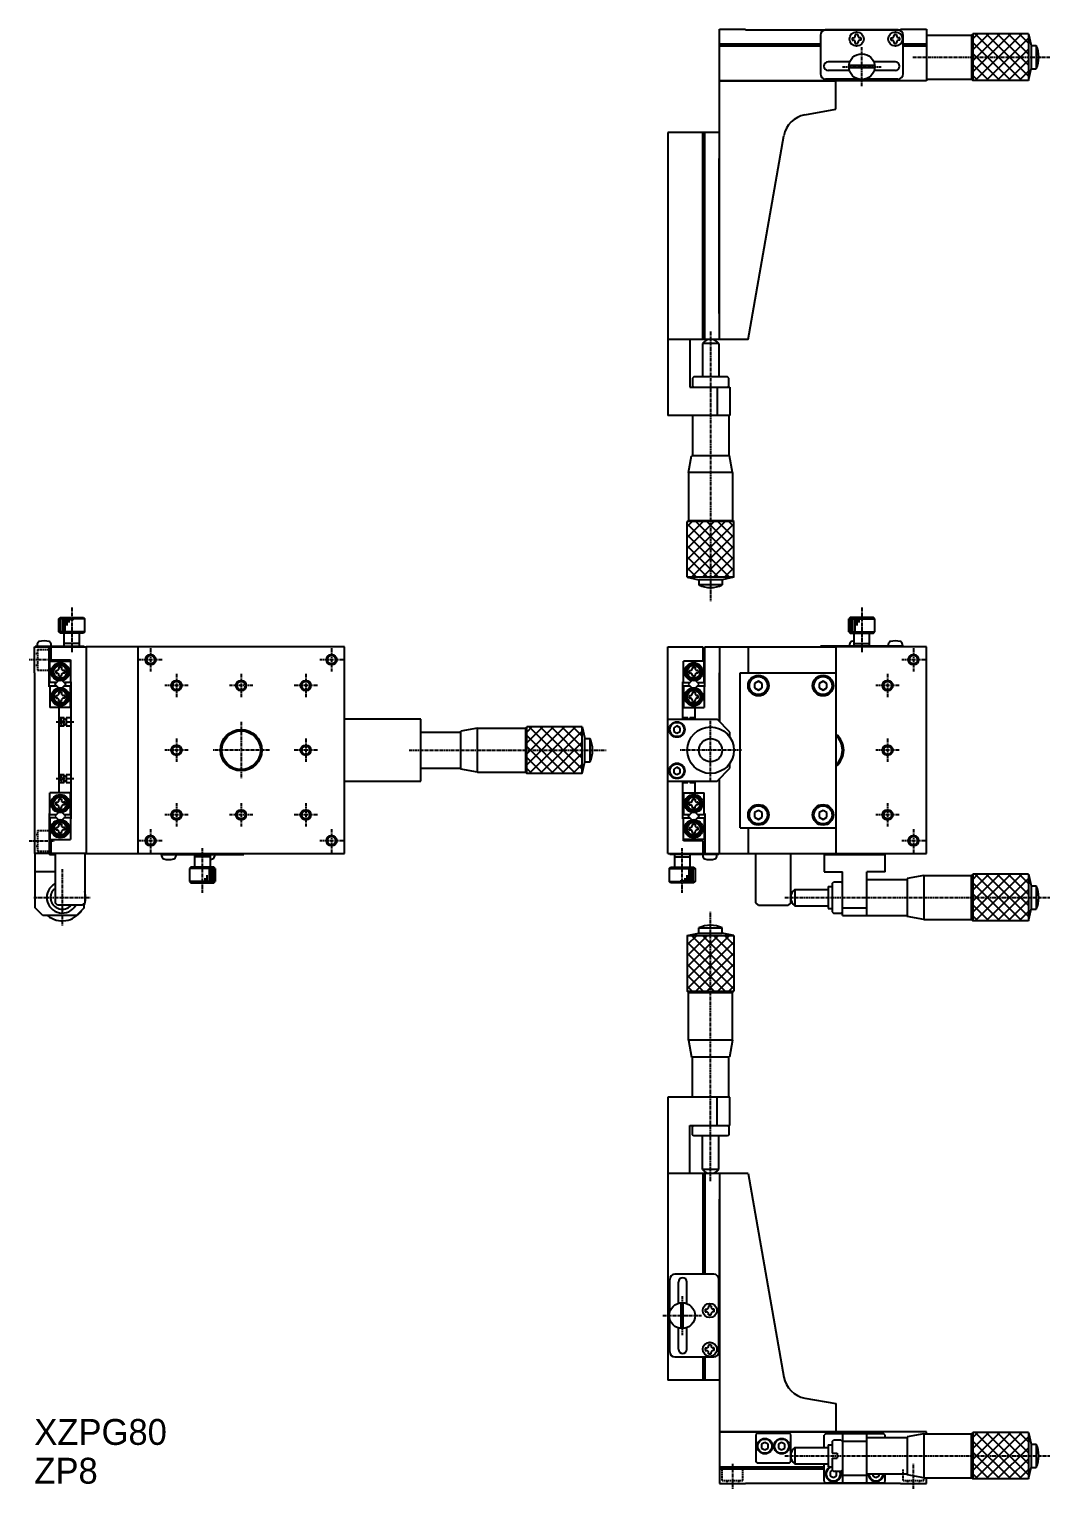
# Model space of a CAD drawing. Extents: x 13 to 654, y 7 to 571.
# Drawn here: x 13 to 408, y 7 to 571 of the extents above; entities that cross this region are included whole.
import ezdxf

# ---------------------------------------------------------------- set-up
doc = ezdxf.new("R2010")
doc.units = 0
doc.linetypes.add('CENTER', pattern=[2, 1.25, -0.25, 0.25, -0.25])
doc.linetypes.add('DASHED', pattern=[0.75, 0.5, -0.25])
doc.layers.get('0').update_dxf_attribs({"linetype": 'CONTINUOUS'})
doc.layers.add('CENTER', color=1, linetype='CENTER')

msp = doc.modelspace()

# ---------------------------------------------------------------- linework, layer by layer
at = {"color": 7, "linetype": 'CONTINUOUS'}
for p, q in [((280.3, 551.46), (280.3, 571.46)), ((280.3, 571.46), (290.3, 571.46)), ((290.3, 571.26), (290.3, 571.46)), ((290.3, 571.26), (350.3, 571.26)), ((349.3, 571.16), (321.3, 571.16)), ((350.3, 571.46), (360.3, 571.46)), ((350.3, 571.46), (350.3, 571.26)), ((360.3, 571.46), (360.3, 551.46)), ((280.3, 565.76), (319.3, 565.76)), ((280.3, 564.96), (319.3, 564.96)), ((319.3, 569.16), (319.3, 554.16)), ((331.55, 568.16), (331.55, 567.16)), ((331.55, 568.16), (332, 568.16)), ((331.55, 567.16), (332, 567.16)), ((333.8, 569.41), (332.8, 569.41)), ((332.8, 569.41), (332.8, 568.96)), ((332.8, 565.91), (332.8, 566.36)), ((332.8, 565.91), (333.8, 565.91)), ((333.8, 569.41), (333.8, 568.96)), ((333.8, 565.91), (333.8, 566.36)), ((335.05, 568.16), (334.6, 568.16)), ((335.05, 567.16), (334.6, 567.16)), ((335.05, 567.16), (335.05, 568.16)), ((346.55, 568.16), (346.55, 567.16)), ((346.55, 568.16), (347, 568.16)), ((346.55, 567.16), (347, 567.16)), ((348.8, 569.41), (347.8, 569.41)), ((347.8, 569.41), (347.8, 568.96)), ((347.8, 565.91), (347.8, 566.36)), ((347.8, 565.91), (348.8, 565.91)), ((348.8, 569.41), (348.8, 568.96)), ((348.8, 565.91), (348.8, 566.36)), ((350.05, 568.16), (349.6, 568.16)), ((350.05, 567.16), (349.6, 567.16)), ((350.05, 567.16), (350.05, 568.16)), ((351.3, 554.16), (351.3, 569.16)), ((351.3, 565.76), (360.3, 565.76)), ((351.3, 564.96), (360.3, 564.96)), ((360.3, 569.16), (377.8, 569.16)), ((377.8, 569.16), (378.3, 569.66)), ((377.8, 569.16), (377.8, 552.16)), ((378.3, 569.66), (378.3, 551.66)), ((399.8, 569.66), (378.3, 569.66)), ((399.8, 569.66), (399.8, 551.66)), ((399.8, 569.66), (400.8, 565.16)), ((400.8, 565.16), (400.8, 556.16)), ((400.8, 565.16), (402.8, 565.16)), ((402.8, 565.16), (402.8, 556.16)), ((330.65, 558.81), (322.3, 558.81)), ((330.51, 555.51), (322.3, 555.51)), ((340.28, 557.36), (330.31, 557.36)), ((340.28, 556.56), (330.31, 556.56)), ((348.3, 558.81), (339.94, 558.81)), ((348.3, 555.51), (340.08, 555.51)), ((399.8, 551.66), (400.8, 556.16)), ((400.8, 556.16), (402.8, 556.16)), ((360.3, 551.46), (280.3, 551.46)), ((280.3, 451.46), (280.3, 551.46)), ((280.3, 551.46), (325.3, 551.46)), ((333.9, 552.16), (321.3, 552.16)), ((325.3, 540.46), (325.3, 551.46)), ((349.3, 552.16), (336.7, 552.16)), ((360.3, 552.16), (377.8, 552.16)), ((377.8, 552.16), (378.3, 551.66)), ((399.8, 551.66), (378.3, 551.66)), ((313.3, 538.34), (325.3, 540.46)), ((260.3, 531.46), (260.3, 421.96)), ((280.3, 531.46), (260.3, 531.46)), ((273.8, 451.46), (273.8, 531.46)), ((274.6, 451.46), (274.6, 531.46)), ((291.3, 451.46), (305.19, 530.23)), ((280.3, 521.46), (280.1, 521.46)), ((280.1, 461.46), (280.1, 521.46)), ((280.1, 461.46), (280.3, 461.46)), ((291.3, 451.46), (260.3, 451.46)), ((268.8, 451.46), (268.8, 432.96)), ((279.97, 449.89), (273.62, 449.89)), ((273.62, 449.89), (273.62, 436.96)), ((279.97, 449.89), (279.97, 436.96)), ((270.3, 436.96), (269.8, 436.46)), ((269.8, 436.46), (269.8, 433.46)), ((283.3, 436.96), (270.3, 436.96)), ((283.8, 436.46), (283.3, 436.96)), ((283.8, 433.46), (283.8, 436.46)), ((268.8, 432.96), (284.3, 432.96)), ((270.3, 432.96), (269.8, 433.46)), ((279.3, 432.96), (279.3, 421.96)), ((283.8, 433.46), (283.3, 432.96)), ((284.3, 432.96), (284.3, 421.96)), ((284.3, 421.96), (260.3, 421.96)), ((269.8, 421.96), (269.8, 406.46)), ((283.8, 421.96), (283.8, 406.46)), ((268.3, 399.96), (269.44, 406.46)), ((284.15, 406.46), (269.44, 406.46)), ((285.3, 399.96), (284.15, 406.46)), ((268.3, 399.96), (268.3, 381.46)), ((285.3, 399.96), (268.3, 399.96)), ((285.3, 399.96), (285.3, 381.46)), ((268.29, 381.46), (267.79, 380.96)), ((285.79, 380.96), (267.79, 380.96)), ((267.79, 359.46), (267.79, 380.96)), ((268.3, 381.46), (285.3, 381.46)), ((285.29, 381.46), (285.79, 380.96)), ((285.79, 359.46), (285.79, 380.96)), ((285.79, 359.46), (267.79, 359.46)), ((267.79, 359.46), (272.29, 358.46)), ((281.29, 358.46), (272.29, 358.46)), ((272.29, 358.46), (272.29, 356.46)), ((281.29, 356.46), (272.29, 356.46)), ((285.79, 359.46), (281.29, 358.46)), ((281.29, 358.46), (281.29, 356.46)), ((24.66, 343.33), (25.16, 343.83)), ((29.26, 343.33), (24.66, 343.33)), ((24.66, 338.33), (24.66, 343.33)), ((25.16, 343.83), (29.26, 343.83)), ((29.26, 342.83), (29.26, 343.83)), ((30.06, 342.83), (29.26, 342.83)), ((30.06, 343.83), (30.06, 342.83)), ((30.06, 343.83), (34.16, 343.83)), ((34.66, 343.33), (30.06, 343.33)), ((34.16, 343.83), (34.66, 343.33)), ((34.66, 338.33), (34.66, 343.33)), ((330.8, 343.83), (330.3, 343.33)), ((330.3, 343.33), (340.3, 343.33)), ((330.3, 338.33), (330.3, 343.33)), ((339.8, 343.83), (330.8, 343.83)), ((340.3, 343.33), (339.8, 343.83)), ((340.3, 338.33), (340.3, 343.33)), ((16.29, 333.67), (16.21, 332.83)), ((21.71, 332.83), (21.64, 333.67)), ((34.66, 338.33), (24.66, 338.33)), ((25.16, 337.83), (24.66, 338.33)), ((34.16, 337.83), (25.16, 337.83)), ((26.66, 332.83), (26.66, 337.83)), ((32.66, 333.83), (26.66, 333.83)), ((32.66, 332.83), (32.66, 337.83)), ((34.66, 338.33), (34.16, 337.83)), ((330.3, 338.33), (340.3, 338.33)), ((330.3, 338.33), (330.8, 337.83)), ((330.55, 332.83), (330.62, 333.67)), ((330.8, 337.83), (339.8, 337.83)), ((332.3, 332.83), (332.3, 337.83)), ((332.3, 333.83), (338.3, 333.83)), ((338.3, 332.83), (338.3, 337.83)), ((339.8, 337.83), (340.3, 338.33)), ((345.55, 332.83), (345.62, 333.67)), ((350.97, 333.67), (351.05, 332.83)), ((15.16, 332.53), (35.16, 332.53)), ((15.16, 322.53), (15.16, 332.53)), ((15.46, 332.83), (15.46, 332.53)), ((15.46, 332.83), (34.46, 332.83)), ((20.86, 317.03), (20.86, 332.53)), ((21.66, 327.53), (21.66, 332.53)), ((21.66, 327.53), (29.16, 327.53)), ((29.16, 327.53), (29.16, 318.73)), ((34.46, 332.83), (34.46, 332.53)), ((135.16, 332.53), (35.16, 332.53)), ((35.16, 332.53), (35.16, 252.53)), ((35.16, 332.53), (35.16, 252.53)), ((55.16, 332.53), (55.16, 252.53)), ((135.16, 252.53), (135.16, 332.53)), ((260.3, 252.53), (260.3, 332.53)), ((260.3, 332.53), (273.8, 332.53)), ((273.8, 332.53), (273.8, 327.03)), ((274.6, 332.53), (325.3, 332.53)), ((274.6, 317.03), (274.6, 332.53)), ((280.3, 332.53), (280.3, 303.53)), ((291.3, 332.53), (291.3, 322.53)), ((351.3, 332.83), (319.3, 332.83)), ((319.3, 332.83), (319.3, 332.53)), ((360.3, 332.53), (325.3, 332.53)), ((325.3, 332.53), (325.3, 252.53)), ((351.3, 332.83), (351.3, 332.53)), ((360.3, 252.53), (360.3, 332.53)), ((15.36, 322.53), (15.16, 322.53)), ((15.36, 262.53), (15.36, 322.53)), ((21.16, 318.73), (21.16, 327.03)), ((21.16, 327.03), (29.16, 327.03)), ((23.41, 323.38), (23.41, 322.38)), ((23.41, 323.38), (23.86, 323.38)), ((23.41, 322.38), (23.86, 322.38)), ((25.66, 324.63), (24.66, 324.63)), ((24.66, 324.63), (24.66, 324.18)), ((25.66, 324.63), (25.66, 324.18)), ((26.91, 323.38), (26.46, 323.38)), ((26.91, 322.38), (26.46, 322.38)), ((26.91, 322.38), (26.91, 323.38)), ((274.3, 327.03), (266.3, 327.03)), ((266.3, 318.73), (266.3, 327.03)), ((268.55, 322.38), (268.55, 323.38)), ((268.55, 323.38), (269, 323.38)), ((268.55, 322.38), (269, 322.38)), ((269.8, 324.63), (270.8, 324.63)), ((269.8, 324.63), (269.8, 324.18)), ((270.8, 324.63), (270.8, 324.18)), ((272.05, 323.38), (271.6, 323.38)), ((272.05, 322.38), (271.6, 322.38)), ((272.05, 323.38), (272.05, 322.38)), ((274.3, 318.73), (274.3, 327.03)), ((280.1, 322.53), (280.1, 303.73)), ((280.1, 322.53), (280.3, 322.53)), ((288.3, 262.53), (288.3, 322.53)), ((288.3, 322.53), (325.3, 322.53)), ((21.16, 317.03), (20.86, 317.03)), ((23.74, 318.73), (21.16, 318.73)), ((23.74, 317.33), (21.16, 317.33)), ((21.16, 317.33), (21.16, 309.03)), ((23.04, 318.03), (24.46, 319.45)), ((24.46, 316.61), (23.04, 318.03)), ((24.66, 321.13), (24.66, 321.58)), ((24.66, 321.13), (25.66, 321.13)), ((25.66, 321.13), (25.66, 321.58)), ((25.86, 319.45), (27.28, 318.03)), ((27.28, 318.03), (25.86, 316.61)), ((29.16, 318.73), (26.58, 318.73)), ((29.16, 317.33), (26.58, 317.33)), ((29.46, 319.03), (29.16, 319.03)), ((29.16, 309.03), (29.16, 317.33)), ((29.46, 266.03), (29.46, 319.03)), ((266, 319.03), (266, 304.53)), ((266.3, 319.03), (266, 319.03)), ((266.3, 318.73), (268.88, 318.73)), ((268.88, 317.33), (266.3, 317.33)), ((266.3, 317.33), (266.3, 309.03)), ((269.6, 319.45), (268.18, 318.03)), ((268.18, 318.03), (269.6, 316.61)), ((269.8, 321.13), (269.8, 321.58)), ((270.8, 321.13), (269.8, 321.13)), ((270.8, 321.13), (270.8, 321.58)), ((272.42, 318.03), (271, 319.45)), ((271, 316.61), (272.42, 318.03)), ((271.72, 318.73), (274.3, 318.73)), ((274.3, 317.33), (271.72, 317.33)), ((274.3, 317.33), (274.3, 309.03)), ((274.3, 317.03), (274.6, 317.03)), ((295.3, 319.26), (293.8, 318.39)), ((293.8, 318.39), (293.8, 316.66)), ((293.8, 316.66), (295.3, 315.79)), ((296.8, 318.39), (295.3, 319.26)), ((295.3, 315.79), (296.8, 316.66)), ((296.8, 316.66), (296.8, 318.39)), ((320.3, 319.26), (318.8, 318.39)), ((318.8, 318.39), (318.8, 316.66)), ((318.8, 316.66), (320.3, 315.79)), ((321.8, 318.39), (320.3, 319.26)), ((320.3, 315.79), (321.8, 316.66)), ((321.8, 316.66), (321.8, 318.39)), ((23.41, 312.68), (23.41, 313.68)), ((23.41, 313.68), (23.86, 313.68)), ((23.41, 312.68), (23.86, 312.68)), ((24.66, 314.93), (25.66, 314.93)), ((24.66, 314.93), (24.66, 314.48)), ((24.66, 311.43), (24.66, 311.88)), ((25.66, 311.43), (24.66, 311.43)), ((25.66, 314.93), (25.66, 314.48)), ((25.66, 311.43), (25.66, 311.88)), ((26.91, 313.68), (26.46, 313.68)), ((26.91, 312.68), (26.46, 312.68)), ((26.91, 313.68), (26.91, 312.68)), ((268.55, 313.68), (268.55, 312.68)), ((268.55, 313.68), (269, 313.68)), ((268.55, 312.68), (269, 312.68)), ((270.8, 314.93), (269.8, 314.93)), ((269.8, 314.93), (269.8, 314.48)), ((269.8, 311.43), (269.8, 311.88)), ((269.8, 311.43), (270.8, 311.43)), ((270.8, 314.93), (270.8, 314.48)), ((270.8, 311.43), (270.8, 311.88)), ((272.05, 313.68), (271.6, 313.68)), ((272.05, 312.68), (271.6, 312.68)), ((272.05, 312.68), (272.05, 313.68)), ((29.16, 309.03), (21.16, 309.03)), ((24.66, 309.03), (24.66, 276.03)), ((26.66, 305.03), (24.66, 305.03)), ((25.46, 304.53), (25.96, 305.03)), ((26.46, 305.03), (26.46, 302.03)), ((26.66, 304.53), (26.66, 305.03)), ((29.46, 305.03), (27.46, 305.03)), ((27.46, 305.03), (27.46, 302.03)), ((268, 305.03), (266, 305.03)), ((266.3, 309.03), (274.3, 309.03)), ((268, 304.53), (268, 305.03)), ((268.8, 305.03), (268.8, 304.53)), ((270.8, 305.03), (268.8, 305.03)), ((269, 304.53), (269, 305.03)), ((270, 304.53), (269.5, 305.03)), ((270.8, 304.53), (270.8, 309.03)), ((24.66, 302.03), (26.66, 302.03)), ((25.46, 304.53), (25.46, 303.93)), ((25.46, 303.93), (25.96, 303.93)), ((25.46, 303.13), (25.46, 302.53)), ((25.46, 303.13), (25.96, 303.13)), ((25.46, 302.53), (25.96, 302.03)), ((25.96, 303.93), (25.96, 303.13)), ((26.46, 304.53), (27.46, 304.53)), ((27.46, 302.53), (26.46, 302.53)), ((26.66, 302.03), (26.66, 302.53)), ((27.46, 302.03), (29.46, 302.03)), ((164.66, 304.53), (135.16, 304.53)), ((164.66, 280.53), (164.66, 304.53)), ((164.66, 299.53), (180.16, 299.53)), ((186.66, 301.03), (180.16, 299.88)), ((180.16, 285.17), (180.16, 299.88)), ((186.66, 301.03), (205.16, 301.03)), ((186.66, 284.03), (186.66, 301.03)), ((205.16, 301.03), (205.66, 301.53)), ((205.16, 301.03), (205.16, 284.03)), ((205.66, 283.53), (205.66, 301.53)), ((227.16, 301.53), (205.66, 301.53)), ((227.16, 283.53), (227.16, 301.53)), ((227.16, 301.53), (228.16, 297.03)), ((260.3, 304.53), (279.3, 304.53)), ((263.8, 301.97), (262.55, 301.25)), ((262.55, 301.25), (262.55, 299.8)), ((262.55, 299.8), (263.8, 299.08)), ((265.05, 301.25), (263.8, 301.97)), ((263.8, 299.08), (265.05, 299.8)), ((265.05, 299.8), (265.05, 301.25)), ((284.3, 299.53), (279.3, 304.53)), ((284.3, 297.5), (284.3, 299.53)), ((228.16, 288.03), (228.16, 297.03)), ((228.16, 297.03), (230.16, 297.03)), ((230.16, 288.03), (230.16, 297.03)), ((227.16, 283.53), (228.16, 288.03)), ((228.16, 288.03), (230.16, 288.03)), ((26.66, 283.03), (24.66, 283.03)), ((25.46, 282.53), (25.96, 283.03)), ((25.46, 282.53), (25.46, 281.93)), ((26.46, 283.03), (26.46, 280.03)), ((26.46, 282.53), (27.46, 282.53)), ((26.66, 282.53), (26.66, 283.03)), ((29.46, 283.03), (27.46, 283.03)), ((27.46, 283.03), (27.46, 280.03)), ((164.66, 285.53), (180.16, 285.53)), ((186.66, 284.03), (180.16, 285.17)), ((186.66, 284.03), (205.16, 284.03)), ((205.16, 284.03), (205.66, 283.53)), ((227.16, 283.53), (205.66, 283.53)), ((263.8, 285.97), (262.55, 285.25)), ((262.55, 285.25), (262.55, 283.8)), ((262.55, 283.8), (263.8, 283.08)), ((265.05, 285.25), (263.8, 285.97)), ((263.8, 283.08), (265.05, 283.8)), ((265.05, 283.8), (265.05, 285.25)), ((279.3, 280.53), (284.3, 285.53)), ((284.3, 285.53), (284.3, 287.55)), ((24.66, 280.03), (26.66, 280.03)), ((25.46, 281.93), (25.96, 281.93)), ((25.46, 281.13), (25.46, 280.53)), ((25.46, 281.13), (25.96, 281.13)), ((25.46, 280.53), (25.96, 280.03)), ((25.96, 281.93), (25.96, 281.13)), ((27.46, 280.53), (26.46, 280.53)), ((26.66, 280.03), (26.66, 280.53)), ((27.46, 280.03), (29.46, 280.03)), ((135.16, 280.53), (164.66, 280.53)), ((260.3, 280.53), (279.3, 280.53)), ((266, 280.53), (266, 266.03)), ((266, 280.03), (268, 280.03)), ((268, 280.03), (268, 280.53)), ((268.8, 280.53), (268.8, 280.03)), ((268.8, 280.03), (270.8, 280.03)), ((269, 280.03), (269, 280.53)), ((270, 280.53), (269.5, 280.03)), ((270.8, 276.03), (270.8, 280.53)), ((280.1, 281.33), (280.1, 262.53)), ((280.3, 252.53), (280.3, 281.53)), ((21.16, 267.73), (21.16, 276.03)), ((29.16, 276.03), (21.16, 276.03)), ((23.41, 272.38), (23.41, 271.38)), ((23.41, 272.38), (23.86, 272.38)), ((23.41, 271.38), (23.86, 271.38)), ((25.66, 273.63), (24.66, 273.63)), ((24.66, 273.63), (24.66, 273.18)), ((25.66, 273.63), (25.66, 273.18)), ((26.91, 272.38), (26.46, 272.38)), ((26.91, 271.38), (26.46, 271.38)), ((26.91, 271.38), (26.91, 272.38)), ((29.16, 267.73), (29.16, 276.03)), ((266.3, 276.03), (266.3, 267.73)), ((266.3, 276.03), (274.3, 276.03)), ((268.55, 271.38), (268.55, 272.38)), ((268.55, 272.38), (269, 272.38)), ((268.55, 271.38), (269, 271.38)), ((269.8, 273.63), (270.8, 273.63)), ((269.8, 273.63), (269.8, 273.18)), ((270.8, 273.63), (270.8, 273.18)), ((272.05, 272.38), (271.6, 272.38)), ((272.05, 271.38), (271.6, 271.38)), ((272.05, 272.38), (272.05, 271.38)), ((274.3, 267.73), (274.3, 276.03)), ((21.16, 268.03), (20.86, 268.03)), ((20.86, 268.03), (20.86, 252.53)), ((21.16, 267.73), (23.74, 267.73)), ((23.74, 266.33), (21.16, 266.33)), ((21.16, 266.33), (21.16, 258.03)), ((24.46, 268.45), (23.04, 267.03)), ((23.04, 267.03), (24.46, 265.61)), ((24.66, 270.13), (24.66, 270.58)), ((24.66, 270.13), (25.66, 270.13)), ((25.66, 270.13), (25.66, 270.58)), ((27.28, 267.03), (25.86, 268.45)), ((25.86, 265.61), (27.28, 267.03)), ((26.58, 267.73), (29.16, 267.73)), ((29.16, 266.33), (26.58, 266.33)), ((29.16, 266.33), (29.16, 258.03)), ((29.16, 266.03), (29.46, 266.03)), ((266.3, 266.03), (266, 266.03)), ((266.3, 267.73), (268.88, 267.73)), ((266.3, 266.33), (268.88, 266.33)), ((266.3, 257.53), (266.3, 266.33)), ((268.18, 267.03), (269.6, 268.45)), ((269.6, 265.61), (268.18, 267.03)), ((269.8, 270.13), (269.8, 270.58)), ((270.8, 270.13), (269.8, 270.13)), ((270.8, 270.13), (270.8, 270.58)), ((271, 268.45), (272.42, 267.03)), ((272.42, 267.03), (271, 265.61)), ((271.72, 267.73), (274.3, 267.73)), ((271.72, 266.33), (274.3, 266.33)), ((274.3, 268.03), (274.6, 268.03)), ((274.3, 266.33), (274.3, 258.03)), ((274.6, 268.03), (274.6, 252.53)), ((295.3, 269.26), (293.8, 268.39)), ((293.8, 268.39), (293.8, 266.66)), ((293.8, 266.66), (295.3, 265.79)), ((296.8, 268.39), (295.3, 269.26)), ((295.3, 265.79), (296.8, 266.66)), ((296.8, 266.66), (296.8, 268.39)), ((320.3, 269.26), (318.8, 268.39)), ((318.8, 268.39), (318.8, 266.66)), ((318.8, 266.66), (320.3, 265.79)), ((321.8, 268.39), (320.3, 269.26)), ((320.3, 265.79), (321.8, 266.66)), ((321.8, 266.66), (321.8, 268.39)), ((15.16, 262.53), (15.16, 252.53)), ((15.36, 262.53), (15.16, 262.53)), ((23.41, 261.68), (23.41, 262.68)), ((23.41, 262.68), (23.86, 262.68)), ((23.41, 261.68), (23.86, 261.68)), ((24.66, 263.93), (25.66, 263.93)), ((24.66, 263.93), (24.66, 263.48)), ((24.66, 260.43), (24.66, 260.88)), ((25.66, 260.43), (24.66, 260.43)), ((25.66, 263.93), (25.66, 263.48)), ((25.66, 260.43), (25.66, 260.88)), ((26.91, 262.68), (26.46, 262.68)), ((26.91, 261.68), (26.46, 261.68)), ((26.91, 262.68), (26.91, 261.68)), ((268.55, 262.68), (268.55, 261.68)), ((268.55, 262.68), (269, 262.68)), ((268.55, 261.68), (269, 261.68)), ((270.8, 263.93), (269.8, 263.93)), ((269.8, 263.93), (269.8, 263.48)), ((269.8, 260.43), (269.8, 260.88)), ((269.8, 260.43), (270.8, 260.43)), ((270.8, 263.93), (270.8, 263.48)), ((270.8, 260.43), (270.8, 260.88)), ((272.05, 262.68), (271.6, 262.68)), ((272.05, 261.68), (271.6, 261.68)), ((272.05, 261.68), (272.05, 262.68)), ((280.3, 262.53), (280.1, 262.53)), ((288.3, 262.53), (325.3, 262.53)), ((291.3, 262.53), (291.3, 252.53)), ((21.16, 258.03), (29.16, 258.03)), ((21.66, 252.53), (21.66, 258.03)), ((274.3, 258.03), (266.3, 258.03)), ((273.8, 257.53), (266.3, 257.53)), ((273.8, 257.53), (273.8, 252.53)), ((20.96, 252.53), (15.16, 252.53)), ((15.46, 231.53), (15.46, 252.53)), ((20.96, 252.53), (20.96, 252.03)), ((23.16, 252.03), (20.96, 252.03)), ((35.16, 252.53), (21.66, 252.53)), ((23.16, 252.53), (23.16, 233.53)), ((34.66, 252.53), (34.66, 233.53)), ((35.16, 252.53), (135.16, 252.53)), ((64.16, 252.23), (64.16, 252.53)), ((64.16, 252.23), (96.16, 252.23)), ((64.49, 251.38), (64.41, 252.23)), ((69.91, 252.23), (69.84, 251.38)), ((77.16, 252.23), (77.16, 247.23)), ((83.16, 251.23), (77.16, 251.23)), ((83.16, 252.23), (83.16, 247.23)), ((84.91, 252.23), (84.84, 251.38)), ((96.16, 252.23), (96.16, 252.53)), ((260.3, 252.53), (325.3, 252.53)), ((261, 252.23), (261, 252.53)), ((280, 252.23), (261, 252.23)), ((262.8, 252.23), (262.8, 247.23)), ((262.8, 251.23), (268.8, 251.23)), ((268.8, 252.23), (268.8, 247.23)), ((273.75, 252.23), (273.82, 251.38)), ((279.17, 251.38), (279.25, 252.23)), ((280, 252.23), (280, 252.53)), ((294.3, 233.53), (294.3, 252.53)), ((307.8, 233.53), (307.8, 252.53)), ((320.8, 252.53), (320.8, 245.53)), ((344.3, 252.03), (320.8, 252.03)), ((325.3, 252.53), (360.3, 252.53)), ((344.3, 245.53), (344.3, 252.53)), ((23.16, 245.53), (15.46, 245.53)), ((75.66, 247.23), (75.16, 246.73)), ((85.16, 246.73), (75.16, 246.73)), ((75.16, 246.73), (75.16, 241.73)), ((84.66, 247.23), (75.66, 247.23)), ((85.16, 246.73), (84.66, 247.23)), ((85.16, 246.73), (85.16, 241.73)), ((260.8, 246.73), (261.3, 247.23)), ((260.8, 246.73), (270.8, 246.73)), ((260.8, 246.73), (260.8, 241.73)), ((261.3, 247.23), (270.3, 247.23)), ((270.3, 247.23), (270.8, 246.73)), ((270.8, 246.73), (270.8, 241.73)), ((320.8, 245.53), (327.8, 245.53)), ((327.8, 228.53), (327.8, 245.53)), ((344.3, 245.53), (337.3, 245.53)), ((337.3, 228.53), (337.3, 245.53)), ((359.3, 244.03), (352.8, 242.88)), ((352.8, 242.88), (352.8, 228.17)), ((359.3, 244.03), (359.3, 227.03)), ((359.3, 244.03), (377.8, 244.03)), ((377.8, 244.03), (378.3, 244.53)), ((377.8, 227.03), (377.8, 244.03)), ((378.3, 244.53), (378.3, 226.53)), ((399.8, 244.53), (378.3, 244.53)), ((399.8, 244.53), (399.8, 226.53)), ((399.8, 244.53), (400.8, 240.03)), ((85.16, 241.73), (75.16, 241.73)), ((75.16, 241.73), (75.66, 241.23)), ((75.66, 241.23), (84.66, 241.23)), ((84.66, 241.23), (85.16, 241.73)), ((260.8, 241.73), (265.4, 241.73)), ((261.3, 241.23), (260.8, 241.73)), ((265.4, 241.23), (261.3, 241.23)), ((265.4, 241.23), (265.4, 242.23)), ((265.4, 242.23), (266.2, 242.23)), ((266.2, 242.23), (266.2, 241.23)), ((266.2, 241.73), (270.8, 241.73)), ((270.3, 241.23), (266.2, 241.23)), ((270.8, 241.73), (270.3, 241.23)), ((309.36, 238.7), (309.36, 232.35)), ((309.36, 238.7), (322.3, 238.7)), ((322.3, 239.78), (323.8, 239.78)), ((322.3, 239.78), (322.3, 231.28)), ((323.8, 241.03), (324.3, 241.53)), ((323.8, 241.03), (323.8, 230.03)), ((327.3, 241.53), (324.3, 241.53)), ((327.3, 241.53), (327.8, 241.03)), ((337.3, 242.53), (352.8, 242.53)), ((400.8, 240.03), (400.8, 231.03)), ((400.8, 240.03), (402.8, 240.03)), ((402.8, 240.03), (402.8, 231.03)), ((18.46, 228.53), (15.46, 231.53)), ((24.16, 232.53), (23.16, 233.53)), ((33.66, 232.53), (24.16, 232.53)), ((34.46, 231.53), (31.46, 228.53)), ((34.66, 233.53), (33.66, 232.53)), ((34.46, 231.53), (34.46, 233.33)), ((295.3, 232.53), (294.3, 233.53)), ((295.3, 232.53), (306.8, 232.53)), ((307.8, 233.53), (306.8, 232.53)), ((309.36, 232.35), (322.3, 232.35)), ((327.8, 231.53), (337.3, 231.53)), ((31.46, 228.53), (18.46, 228.53)), ((322.3, 231.28), (323.8, 231.28)), ((323.8, 230.03), (324.3, 229.53)), ((324.3, 229.53), (327.3, 229.53)), ((327.8, 230.03), (327.3, 229.53)), ((327.8, 228.53), (337.3, 228.53)), ((337.3, 228.53), (352.8, 228.53)), ((359.3, 227.03), (352.8, 228.17)), ((359.3, 227.03), (377.8, 227.03)), ((377.8, 227.03), (378.3, 226.53)), ((399.8, 226.53), (378.3, 226.53)), ((399.8, 226.53), (400.8, 231.03)), ((400.8, 231.03), (402.8, 231.03)), ((267.8, 220.81), (272.3, 221.81)), ((267.8, 220.81), (285.8, 220.81)), ((267.8, 220.81), (267.8, 199.31)), ((272.3, 223.81), (281.3, 223.81)), ((272.3, 221.81), (272.3, 223.81)), ((272.3, 221.81), (281.3, 221.81)), ((281.3, 221.81), (281.3, 223.81)), ((285.8, 220.81), (281.3, 221.81)), ((285.8, 220.81), (285.8, 199.31)), ((267.8, 199.31), (285.8, 199.31)), ((268.3, 198.81), (267.8, 199.31)), ((268.3, 198.81), (285.3, 198.81)), ((268.3, 180.31), (268.3, 198.81)), ((285.3, 198.81), (285.8, 199.31)), ((285.3, 180.31), (285.3, 198.81)), ((285.3, 180.31), (268.3, 180.31)), ((268.3, 180.31), (269.44, 173.81)), ((285.3, 180.31), (284.15, 173.81)), ((284.15, 173.81), (269.44, 173.81)), ((269.8, 158.31), (269.8, 173.81)), ((283.8, 158.31), (283.8, 173.81)), ((260.3, 158.31), (260.3, 48.81)), ((284.3, 158.31), (260.3, 158.31)), ((279.3, 147.31), (279.3, 158.31)), ((284.3, 147.31), (284.3, 158.31)), ((268.8, 147.31), (284.3, 147.31)), ((268.8, 128.81), (268.8, 147.31)), ((270.3, 147.31), (269.8, 146.81)), ((269.8, 143.81), (269.8, 146.81)), ((283.8, 146.81), (283.3, 147.31)), ((283.8, 146.81), (283.8, 143.81)), ((270.3, 143.31), (269.8, 143.81)), ((283.3, 143.31), (270.3, 143.31)), ((273.62, 130.38), (273.62, 143.31)), ((279.97, 130.38), (279.97, 143.31)), ((283.8, 143.81), (283.3, 143.31)), ((279.97, 130.38), (273.62, 130.38)), ((291.3, 128.81), (260.3, 128.81)), ((273.8, 128.81), (273.8, 89.81)), ((274.6, 128.81), (274.6, 89.81)), ((280.3, 128.81), (280.3, 28.81)), ((291.3, 128.81), (305.19, 50.04)), ((280.1, 118.81), (280.3, 118.81)), ((280.1, 118.81), (280.1, 58.81)), ((261, 75.21), (261, 87.81)), ((278, 89.81), (263, 89.81)), ((264.35, 78.6), (264.35, 86.81)), ((267.65, 78.46), (267.65, 86.81)), ((280, 59.81), (280, 87.81)), ((265.4, 68.83), (265.4, 78.8)), ((266.2, 68.83), (266.2, 78.8)), ((274.75, 76.31), (274.75, 75.31)), ((274.75, 76.31), (275.2, 76.31)), ((274.75, 75.31), (275.2, 75.31)), ((277, 77.56), (276, 77.56)), ((276, 77.56), (276, 77.11)), ((276, 74.06), (276, 74.51)), ((276, 74.06), (277, 74.06)), ((277, 77.56), (277, 77.11)), ((277, 74.06), (277, 74.51)), ((278.25, 76.31), (277.8, 76.31)), ((278.25, 75.31), (277.8, 75.31)), ((278.25, 75.31), (278.25, 76.31)), ((261, 59.81), (261, 72.41)), ((264.35, 60.81), (264.35, 69.03)), ((267.65, 60.81), (267.65, 69.17)), ((277, 62.56), (276, 62.56)), ((276, 62.56), (276, 62.11)), ((277, 62.56), (277, 62.11)), ((263, 57.81), (278, 57.81)), ((273.8, 57.81), (273.8, 48.81)), ((274.6, 57.81), (274.6, 48.81)), ((274.75, 61.31), (274.75, 60.31)), ((274.75, 61.31), (275.2, 61.31)), ((274.75, 60.31), (275.2, 60.31)), ((276, 59.06), (276, 59.51)), ((276, 59.06), (277, 59.06)), ((277, 59.06), (277, 59.51)), ((278.25, 61.31), (277.8, 61.31)), ((278.25, 60.31), (277.8, 60.31)), ((278.25, 60.31), (278.25, 61.31)), ((280.3, 58.81), (280.1, 58.81)), ((280.3, 48.81), (260.3, 48.81)), ((313.3, 41.93), (325.3, 39.81)), ((325.3, 39.81), (325.3, 28.81)), ((280.3, 28.81), (325.3, 28.81)), ((280.3, 28.81), (280.3, 8.81)), ((360.3, 28.81), (280.3, 28.81)), ((294.8, 28.31), (294.3, 27.81)), ((294.8, 28.31), (307.3, 28.31)), ((307.8, 27.81), (307.3, 28.31)), ((360.3, 28.11), (360.3, 28.81)), ((377.8, 28.11), (378.3, 28.61)), ((378.3, 28.61), (378.3, 10.61)), ((399.8, 28.61), (378.3, 28.61)), ((399.8, 28.61), (399.8, 10.61)), ((399.8, 28.61), (400.8, 24.11)), ((294.3, 27.81), (294.3, 17.31)), ((297.8, 24.76), (296.55, 24.04)), ((296.55, 24.04), (296.55, 22.59)), ((296.55, 22.59), (297.8, 21.87)), ((299.05, 24.04), (297.8, 24.76)), ((297.8, 21.87), (299.05, 22.59)), ((299.05, 22.59), (299.05, 24.04)), ((304.3, 24.76), (303.05, 24.04)), ((303.05, 24.04), (303.05, 22.59)), ((303.05, 22.59), (304.3, 21.87)), ((305.55, 24.04), (304.3, 24.76)), ((304.3, 21.87), (305.55, 22.59)), ((305.55, 22.59), (305.55, 24.04)), ((307.8, 17.31), (307.8, 27.81)), ((309.36, 22.79), (309.36, 16.44)), ((309.36, 22.79), (322.3, 22.79)), ((321.3, 28.11), (320.8, 27.61)), ((320.8, 22.79), (320.8, 27.61)), ((343.8, 28.11), (321.3, 28.11)), ((322.3, 23.86), (323.8, 23.86)), ((322.3, 23.86), (322.3, 15.36)), ((323.8, 25.11), (324.3, 25.61)), ((323.8, 25.11), (323.8, 20.61)), ((327.3, 25.61), (324.3, 25.61)), ((327.3, 25.61), (327.8, 25.11)), ((327.8, 28.11), (327.8, 9.11)), ((337.3, 25.11), (327.8, 25.11)), ((337.3, 9.11), (337.3, 28.11)), ((337.3, 26.61), (352.8, 26.61)), ((344.3, 27.61), (343.8, 28.11)), ((344.3, 26.61), (344.3, 27.61)), ((359.3, 28.11), (352.8, 26.97)), ((352.8, 26.97), (352.8, 12.26)), ((359.3, 28.11), (377.8, 28.11)), ((359.3, 28.11), (359.3, 11.11)), ((377.8, 11.11), (377.8, 28.11)), ((400.8, 24.11), (400.8, 15.11)), ((400.8, 24.11), (402.8, 24.11)), ((402.8, 24.11), (402.8, 15.11)), ((294.3, 17.31), (294.8, 16.81)), ((307.3, 16.81), (307.8, 17.31)), ((323.8, 20.61), (325.8, 20.61)), ((323.8, 18.61), (325.8, 18.61)), ((323.8, 18.61), (323.8, 14.11)), ((325.8, 20.61), (325.8, 18.61)), ((280.3, 15.31), (320.8, 15.31)), ((280.3, 14.51), (320.8, 14.51)), ((294.8, 16.81), (307.3, 16.81)), ((309.36, 16.44), (322.3, 16.44)), ((320.8, 9.61), (320.8, 16.44)), ((322.3, 15.36), (323.8, 15.36)), ((324.02, 13.89), (323.05, 13.34)), ((323.05, 13.34), (323.05, 11.89)), ((323.05, 11.89), (324.3, 11.17)), ((323.8, 14.11), (324.3, 13.61)), ((324.3, 13.61), (327.3, 13.61)), ((324.3, 11.17), (325.55, 11.89)), ((325.55, 13.34), (325.06, 13.61)), ((325.55, 11.89), (325.55, 13.34)), ((327.8, 14.11), (327.3, 13.61)), ((327.8, 12.11), (337.3, 12.11)), ((337.3, 12.61), (352.8, 12.61)), ((339.55, 12.61), (339.55, 11.89)), ((339.55, 11.89), (340.8, 11.17)), ((340.8, 11.17), (342.05, 11.89)), ((342.05, 11.89), (342.05, 12.61)), ((344.3, 9.61), (344.3, 12.61)), ((359.3, 11.11), (352.8, 12.26)), ((399.8, 10.61), (400.8, 15.11)), ((400.8, 15.11), (402.8, 15.11)), ((280.3, 8.81), (290.3, 8.81)), ((290.3, 9.01), (290.3, 8.81)), ((290.3, 9.01), (350.3, 9.01)), ((320.8, 9.61), (321.3, 9.11)), ((321.3, 9.11), (343.8, 9.11)), ((343.8, 9.11), (344.3, 9.61)), ((350.3, 8.81), (350.3, 9.01)), ((350.3, 8.81), (360.3, 8.81)), ((359.3, 11.11), (377.8, 11.11)), ((360.3, 8.81), (360.3, 11.11)), ((377.8, 11.11), (378.3, 10.61)), ((399.8, 10.61), (378.3, 10.61))]:
    msp.add_line(p, q, dxfattribs=at)
at = {"color": 3, "linetype": 'CONTINUOUS'}
for p, q in [((378.3, 567.72), (380.24, 569.66)), ((378.3, 563.47), (384.48, 569.66)), ((378.3, 559.23), (388.72, 569.66)), ((378.3, 554.99), (392.97, 569.66)), ((392.97, 551.66), (378.3, 566.33)), ((397.21, 551.66), (379.21, 569.66)), ((379.21, 551.66), (397.21, 569.66)), ((399.8, 553.31), (383.45, 569.66)), ((383.45, 551.66), (399.8, 568)), ((399.8, 557.55), (387.69, 569.66)), ((399.8, 561.8), (391.94, 569.66)), ((399.8, 566.04), (396.18, 569.66)), ((388.72, 551.66), (378.3, 562.08)), ((387.69, 551.66), (399.8, 563.76)), ((391.94, 551.66), (399.8, 559.52)), ((384.48, 551.66), (378.3, 557.84)), ((380.24, 551.66), (378.3, 553.6)), ((396.18, 551.66), (399.8, 555.28)), ((267.79, 366.29), (282.46, 380.96)), ((267.79, 370.53), (278.22, 380.96)), ((267.79, 374.77), (273.98, 380.96)), ((267.79, 379.02), (269.74, 380.96)), ((267.79, 362.05), (285.79, 380.05)), ((267.79, 380.05), (285.79, 362.05)), ((271.12, 380.96), (285.79, 366.29)), ((275.37, 380.96), (285.79, 370.53)), ((279.61, 380.96), (285.79, 374.77)), ((283.85, 380.96), (285.79, 379.02)), ((267.79, 375.8), (284.14, 359.46)), ((269.45, 359.46), (285.79, 375.8)), ((267.79, 371.56), (279.9, 359.46)), ((267.79, 367.32), (275.65, 359.46)), ((273.69, 359.46), (285.79, 371.56)), ((277.93, 359.46), (285.79, 367.32)), ((267.79, 363.08), (271.41, 359.46)), ((282.18, 359.46), (285.79, 363.08)), ((25.46, 338.33), (25.46, 343.33)), ((26.26, 338.33), (26.26, 343.33)), ((27.06, 338.33), (27.06, 343.33)), ((27.86, 340.83), (27.86, 343.33)), ((28.66, 341.95), (28.66, 343.33)), ((331.1, 338.33), (331.1, 343.33)), ((331.9, 338.33), (331.9, 343.33)), ((332.7, 338.33), (332.7, 343.33)), ((333.5, 340.83), (333.5, 343.33)), ((334.3, 341.95), (334.3, 343.33)), ((220.33, 301.53), (205.66, 286.86)), ((216.09, 301.53), (205.66, 291.1)), ((211.85, 301.53), (205.66, 295.34)), ((207.6, 301.53), (205.66, 299.58)), ((224.58, 301.53), (206.58, 283.53)), ((206.58, 301.53), (224.58, 283.53)), ((210.82, 301.53), (227.16, 285.18)), ((227.16, 299.87), (210.82, 283.53)), ((215.06, 301.53), (227.16, 289.42)), ((219.3, 301.53), (227.16, 293.67)), ((223.55, 301.53), (227.16, 297.91)), ((205.66, 298.19), (220.33, 283.53)), ((205.66, 293.95), (216.09, 283.53)), ((227.16, 295.63), (215.06, 283.53)), ((205.66, 289.71), (211.85, 283.53)), ((227.16, 291.39), (219.3, 283.53)), ((205.66, 285.47), (207.6, 283.53)), ((227.16, 287.14), (223.55, 283.53)), ((81.16, 243.1), (81.16, 241.73)), ((81.96, 244.22), (81.96, 241.73)), ((82.76, 246.73), (82.76, 241.73)), ((83.56, 246.73), (83.56, 241.73)), ((84.36, 246.73), (84.36, 241.73)), ((266.8, 243.1), (266.8, 241.73)), ((267.6, 244.22), (267.6, 241.73)), ((268.4, 246.73), (268.4, 241.73)), ((269.2, 246.73), (269.2, 241.73)), ((270, 246.73), (270, 241.73)), ((378.3, 242.58), (380.24, 244.53)), ((378.3, 238.34), (384.48, 244.53)), ((378.3, 234.1), (388.72, 244.53)), ((378.3, 229.86), (392.97, 244.53)), ((397.21, 226.53), (379.21, 244.53)), ((379.21, 226.53), (397.21, 244.53)), ((399.8, 228.18), (383.45, 244.53)), ((383.45, 226.53), (399.8, 242.87)), ((399.8, 232.42), (387.69, 244.53)), ((399.8, 236.67), (391.94, 244.53)), ((399.8, 240.91), (396.18, 244.53)), ((392.97, 226.53), (378.3, 241.19)), ((387.69, 226.53), (399.8, 238.63)), ((388.72, 226.53), (378.3, 236.95)), ((384.48, 226.53), (378.3, 232.71)), ((391.94, 226.53), (399.8, 234.39)), ((380.24, 226.53), (378.3, 228.47)), ((396.18, 226.53), (399.8, 230.14)), ((271.42, 220.81), (267.8, 217.2)), ((275.66, 220.81), (267.8, 212.95)), ((279.9, 220.81), (267.8, 208.71)), ((284.15, 220.81), (267.8, 204.47)), ((285.8, 204.47), (269.45, 220.81)), ((285.8, 208.71), (273.7, 220.81)), ((285.8, 212.95), (277.94, 220.81)), ((285.8, 217.2), (282.18, 220.81)), ((285.8, 218.23), (267.8, 200.23)), ((285.8, 200.23), (267.8, 218.23)), ((282.47, 199.31), (267.8, 213.98)), ((278.23, 199.31), (267.8, 209.74)), ((285.8, 213.98), (271.13, 199.31)), ((285.8, 209.74), (275.37, 199.31)), ((273.98, 199.31), (267.8, 205.5)), ((285.8, 205.5), (279.62, 199.31)), ((269.74, 199.31), (267.8, 201.25)), ((285.8, 201.25), (283.86, 199.31)), ((378.3, 26.67), (380.24, 28.61)), ((378.3, 22.43), (384.48, 28.61)), ((378.3, 18.19), (388.72, 28.61)), ((378.3, 13.94), (392.97, 28.61)), ((397.21, 10.61), (379.21, 28.61)), ((379.21, 10.61), (397.21, 28.61)), ((399.8, 12.27), (383.45, 28.61)), ((399.8, 16.51), (387.69, 28.61)), ((399.8, 20.75), (391.94, 28.61)), ((399.8, 25), (396.18, 28.61)), ((392.97, 10.61), (378.3, 25.28)), ((383.45, 10.61), (399.8, 26.96)), ((387.69, 10.61), (399.8, 22.72)), ((388.72, 10.61), (378.3, 21.04)), ((391.94, 10.61), (399.8, 18.47)), ((384.48, 10.61), (378.3, 16.8)), ((380.24, 10.61), (378.3, 12.55)), ((396.18, 10.61), (399.8, 14.23))]:
    msp.add_line(p, q, dxfattribs=at)
at = {"color": 3, "linetype": 'DASHED'}
for p, q in [((16.36, 329.78), (15.16, 329.78)), ((16.36, 331.53), (20.86, 331.53)), ((16.36, 331.53), (16.36, 323.53)), ((16.36, 325.28), (15.16, 325.28)), ((16.36, 323.53), (20.86, 323.53)), ((16.36, 259.78), (15.16, 259.78)), ((16.36, 261.53), (20.86, 261.53)), ((16.36, 261.53), (16.36, 253.53)), ((16.36, 255.28), (15.16, 255.28)), ((16.36, 253.53), (20.86, 253.53)), ((281.3, 10.01), (281.3, 14.51)), ((289.3, 10.01), (289.3, 14.51)), ((351.3, 10.01), (351.3, 14.51)), ((281.3, 10.01), (289.3, 10.01)), ((283.05, 10.01), (283.05, 8.81)), ((287.55, 10.01), (287.55, 8.81)), ((351.3, 10.01), (359.3, 10.01)), ((353.05, 10.01), (353.05, 8.81)), ((357.55, 10.01), (357.55, 8.81)), ((359.3, 10.01), (359.3, 11.11))]:
    msp.add_line(p, q, dxfattribs=at)
at = {"color": 7, "linetype": 'CONTINUOUS'}
for centre, radius in [((333.3, 567.66), 2.75), ((348.3, 567.66), 2.75), ((335.3, 556.96), 5), ((60.16, 327.53), 1.6), ((130.16, 327.53), 1.6), ((355.3, 327.53), 1.6), ((25.16, 322.88), 3.5), ((25.16, 322.88), 3), ((25.16, 322.88), 2.5), ((270.3, 322.88), 3.5), ((270.3, 322.88), 3), ((270.3, 322.88), 2.5), ((25.16, 313.18), 3.5), ((70.16, 317.53), 1.6), ((95.16, 317.53), 1.6), ((120.16, 317.53), 1.6), ((270.3, 313.18), 3.5), ((295.3, 317.53), 4), ((295.3, 317.53), 3.5), ((320.3, 317.53), 4), ((320.3, 317.53), 3.5), ((345.3, 317.53), 1.6), ((25.16, 313.18), 3), ((25.16, 313.18), 2.5), ((270.3, 313.18), 3), ((270.3, 313.18), 2.5), ((95.16, 292.53), 7.5), ((263.8, 300.53), 3), ((263.8, 300.53), 2.75), ((276.8, 292.53), 9), ((70.16, 292.53), 1.6), ((120.16, 292.53), 1.6), ((276.8, 292.53), 4.5), ((345.3, 292.53), 1.6), ((263.8, 284.53), 3), ((263.8, 284.53), 2.75), ((25.16, 271.88), 3.5), ((25.16, 271.88), 3), ((25.16, 271.88), 2.5), ((270.3, 271.88), 3.5), ((270.3, 271.88), 3), ((270.3, 271.88), 2.5), ((295.3, 267.53), 4), ((320.3, 267.53), 4), ((25.16, 262.18), 3.5), ((70.16, 267.53), 1.6), ((95.16, 267.53), 1.6), ((120.16, 267.53), 1.6), ((270.3, 262.18), 3.5), ((295.3, 267.53), 3.5), ((320.3, 267.53), 3.5), ((345.3, 267.53), 1.6), ((25.16, 262.18), 3), ((25.16, 262.18), 2.5), ((270.3, 262.18), 3), ((270.3, 262.18), 2.5), ((60.16, 257.53), 1.6), ((130.16, 257.53), 1.6), ((355.3, 257.53), 1.6), ((265.8, 73.81), 5), ((276.5, 75.81), 2.75), ((276.5, 60.81), 2.75), ((297.8, 23.31), 3), ((297.8, 23.31), 2.75), ((304.3, 23.31), 3), ((304.3, 23.31), 2.75)]:
    msp.add_circle(centre, radius, dxfattribs=at)
at = {"color": 3, "linetype": 'CONTINUOUS'}
for centre, radius in [((60.16, 327.53), 2), ((130.16, 327.53), 2), ((355.3, 327.53), 2), ((70.16, 317.53), 2), ((95.16, 317.53), 2), ((120.16, 317.53), 2), ((345.3, 317.53), 2), ((95.16, 292.53), 8), ((70.16, 292.53), 2), ((120.16, 292.53), 2), ((345.3, 292.53), 2), ((70.16, 267.53), 2), ((95.16, 267.53), 2), ((120.16, 267.53), 2), ((345.3, 267.53), 2), ((60.16, 257.53), 2), ((130.16, 257.53), 2), ((355.3, 257.53), 2)]:
    msp.add_circle(centre, radius, dxfattribs=at)
at = {"color": 7, "linetype": 'CONTINUOUS'}
for centre, radius, start, end in [((321.3, 569.16), 2, 90, 180), ((349.3, 569.16), 2, 0, 90), ((332, 568.96), 0.8, 270, 0), ((332, 566.36), 0.8, 0, 90), ((334.6, 568.96), 0.8, 180, 270), ((334.6, 566.36), 0.8, 90, 180), ((347, 568.96), 0.8, 270, 0), ((347, 566.36), 0.8, 0, 90), ((349.6, 568.96), 0.8, 180, 270), ((349.6, 566.36), 0.8, 90, 180), ((393.17, 560.66), 10.62, 334.9424, 25.0576), ((321.3, 554.16), 2, 180, 270), ((322.3, 557.16), 1.65, 90, 270), ((348.3, 557.16), 1.65, 270, 90), ((349.3, 554.16), 2, 270, 0), ((315.03, 528.49), 10, 100, 170), ((276.8, 447.46), 4, 37.4626, 142.5374), ((276.79, 366.08), 10.62, 244.9424, 295.0576), ((17.28, 333.59), 1, 106.257, 175), ((18.96, 327.83), 7, 73.743, 106.257), ((20.64, 333.59), 1, 5, 73.743), ((331.62, 333.59), 1, 106.257, 175), ((333.3, 327.83), 7, 98.2132, 106.257), ((346.62, 333.59), 1, 106.257, 175), ((348.3, 327.83), 7, 73.743, 106.257), ((349.98, 333.59), 1, 5, 73.743), ((23.86, 324.18), 0.8, 270, 0), ((23.86, 321.58), 0.8, 0, 90), ((26.46, 324.18), 0.8, 180, 270), ((26.46, 321.58), 0.8, 90, 180), ((269, 324.18), 0.8, 270, 0), ((269, 321.58), 0.8, 0, 90), ((271.6, 324.18), 0.8, 180, 270), ((271.6, 321.58), 0.8, 90, 180), ((23.86, 314.48), 0.8, 270, 0), ((23.86, 311.88), 0.8, 0, 90), ((26.46, 314.48), 0.8, 180, 270), ((26.46, 311.88), 0.8, 90, 180), ((269, 314.48), 0.8, 270, 0), ((269, 311.88), 0.8, 0, 90), ((271.6, 314.48), 0.8, 180, 270), ((271.6, 311.88), 0.8, 90, 180), ((220.54, 292.53), 10.62, 334.9424, 25.0576), ((320.3, 292.53), 8, 308.6822, 51.3178), ((320.3, 292.53), 7.5, 311.8104, 48.1896), ((23.86, 273.18), 0.8, 270, 0), ((23.86, 270.58), 0.8, 0, 90), ((26.46, 273.18), 0.8, 180, 270), ((26.46, 270.58), 0.8, 90, 180), ((269, 273.18), 0.8, 270, 0), ((269, 270.58), 0.8, 0, 90), ((271.6, 273.18), 0.8, 180, 270), ((271.6, 270.58), 0.8, 90, 180), ((23.86, 263.48), 0.8, 270, 0), ((23.86, 260.88), 0.8, 0, 90), ((26.46, 263.48), 0.8, 180, 270), ((26.46, 260.88), 0.8, 90, 180), ((269, 263.48), 0.8, 270, 0), ((269, 260.88), 0.8, 0, 90), ((271.6, 263.48), 0.8, 180, 270), ((271.6, 260.88), 0.8, 90, 180), ((65.48, 251.47), 1, 185, 253.743), ((67.16, 257.23), 7, 253.743, 286.257), ((68.84, 251.47), 1, 286.257, 355), ((82.16, 257.23), 7, 278.2132, 286.257), ((83.84, 251.47), 1, 286.257, 355), ((274.82, 251.47), 1, 185, 253.743), ((276.5, 257.23), 7, 253.743, 286.257), ((278.18, 251.47), 1, 286.257, 355), ((25.96, 235.53), 6, 117.8181, 330), ((25.96, 235.53), 4.5, 128.4786, 318.1897), ((25.96, 235.53), 9, 340.8118, 14.835), ((311.8, 235.53), 4, 127.4626, 232.5374), ((393.17, 235.53), 10.62, 334.9424, 25.0576), ((25.96, 235.53), 9, 231.0575, 325.8594), ((276.8, 214.19), 10.62, 64.9424, 115.0576), ((276.8, 132.81), 4, 217.4626, 322.5374), ((263, 87.81), 2, 90, 180), ((266, 86.81), 1.65, 0, 180), ((278, 87.81), 2, 0, 90), ((275.2, 77.11), 0.8, 270, 0), ((275.2, 74.51), 0.8, 0, 90), ((277.8, 77.11), 0.8, 180, 270), ((277.8, 74.51), 0.8, 90, 180), ((275.2, 62.11), 0.8, 270, 0), ((277.8, 62.11), 0.8, 180, 270), ((263, 59.81), 2, 180, 270), ((266, 60.81), 1.65, 180, 0), ((275.2, 59.51), 0.8, 0, 90), ((277.8, 59.51), 0.8, 90, 180), ((278, 59.81), 2, 270, 0), ((315.03, 51.78), 10, 190, 260), ((311.8, 19.61), 4, 127.4626, 232.5374), ((393.17, 19.61), 10.62, 334.9424, 25.0576), ((324.3, 12.61), 3, 113.5564, 19.4712), ((324.3, 12.61), 2.75, 100.4757, 21.3237), ((340.8, 12.61), 3, 180, 0), ((340.8, 12.61), 2.75, 180, 0)]:
    msp.add_arc(centre, radius, start, end, dxfattribs=at)
at = {"layer": 'CENTER', "color": 1, "linetype": 'CENTER'}
for p, q in [((335.3, 549.46), (335.3, 564.46)), ((355.01, 560.66), (408.05, 560.66)), ((327.8, 556.96), (342.8, 556.96)), ((276.79, 454.47), (276.79, 350.2)), ((29.66, 347.69), (29.66, 330.43)), ((335.3, 347.69), (335.3, 330.43)), ((21.66, 327.53), (13.16, 327.53)), ((64.66, 327.53), (55.66, 327.53)), ((60.16, 332.03), (60.16, 323.03)), ((134.66, 327.53), (125.66, 327.53)), ((130.16, 332.03), (130.16, 323.03)), ((359.8, 327.53), (350.8, 327.53)), ((355.3, 332.03), (355.3, 323.03)), ((70.16, 322.03), (70.16, 313.03)), ((95.16, 322.03), (95.16, 313.03)), ((120.16, 322.03), (120.16, 313.03)), ((345.3, 322.03), (345.3, 313.03)), ((74.66, 317.53), (65.66, 317.53)), ((99.66, 317.53), (90.66, 317.53)), ((124.66, 317.53), (115.66, 317.53)), ((349.8, 317.53), (340.8, 317.53)), ((23.66, 303.53), (30.46, 303.53)), ((95.16, 303.53), (95.16, 281.53)), ((276.8, 280.53), (276.8, 304.53)), ((70.16, 297.03), (70.16, 288.03)), ((120.16, 297.03), (120.16, 288.03)), ((345.3, 297.03), (345.3, 288.03)), ((74.66, 292.53), (65.66, 292.53)), ((106.16, 292.53), (84.16, 292.53)), ((124.66, 292.53), (115.66, 292.53)), ((160.21, 292.53), (236.42, 292.53)), ((288.8, 292.53), (264.8, 292.53)), ((349.8, 292.53), (340.8, 292.53)), ((23.66, 281.53), (30.46, 281.53)), ((70.16, 272.03), (70.16, 263.03)), ((95.16, 272.03), (95.16, 263.03)), ((120.16, 272.03), (120.16, 263.03)), ((345.3, 272.03), (345.3, 263.03)), ((74.66, 267.53), (65.66, 267.53)), ((99.66, 267.53), (90.66, 267.53)), ((124.66, 267.53), (115.66, 267.53)), ((349.8, 267.53), (340.8, 267.53)), ((60.16, 262.03), (60.16, 253.03)), ((130.16, 262.03), (130.16, 253.03)), ((355.3, 262.03), (355.3, 253.03)), ((13.16, 257.53), (22.86, 257.53)), ((64.66, 257.53), (55.66, 257.53)), ((80.16, 237.36), (80.16, 254.62)), ((134.66, 257.53), (125.66, 257.53)), ((265.8, 237.36), (265.8, 254.62)), ((359.8, 257.53), (350.8, 257.53)), ((25.96, 246.53), (25.96, 224.53)), ((14.96, 235.53), (36.96, 235.53)), ((305.47, 235.53), (408.05, 235.53)), ((276.8, 125.8), (276.8, 230.07)), ((265.8, 81.31), (265.8, 66.31)), ((258.3, 73.81), (273.3, 73.81)), ((305.47, 19.61), (408.05, 19.61)), ((285.3, 16.51), (285.3, 6.81)), ((355.3, 6.81), (355.3, 16.51))]:
    msp.add_line(p, q, dxfattribs=at)

# ---------------------------------------------------------------- texts
at = {"color": 7, "linetype": 'CONTINUOUS'}
for s, p in [('XZPG80', (15.16, 23.81)), ('ZP8', (15.16, 8.81))]:
    msp.add_text(s, height=10, dxfattribs=at).set_placement(p)

doc.saveas('drawing.dxf')
